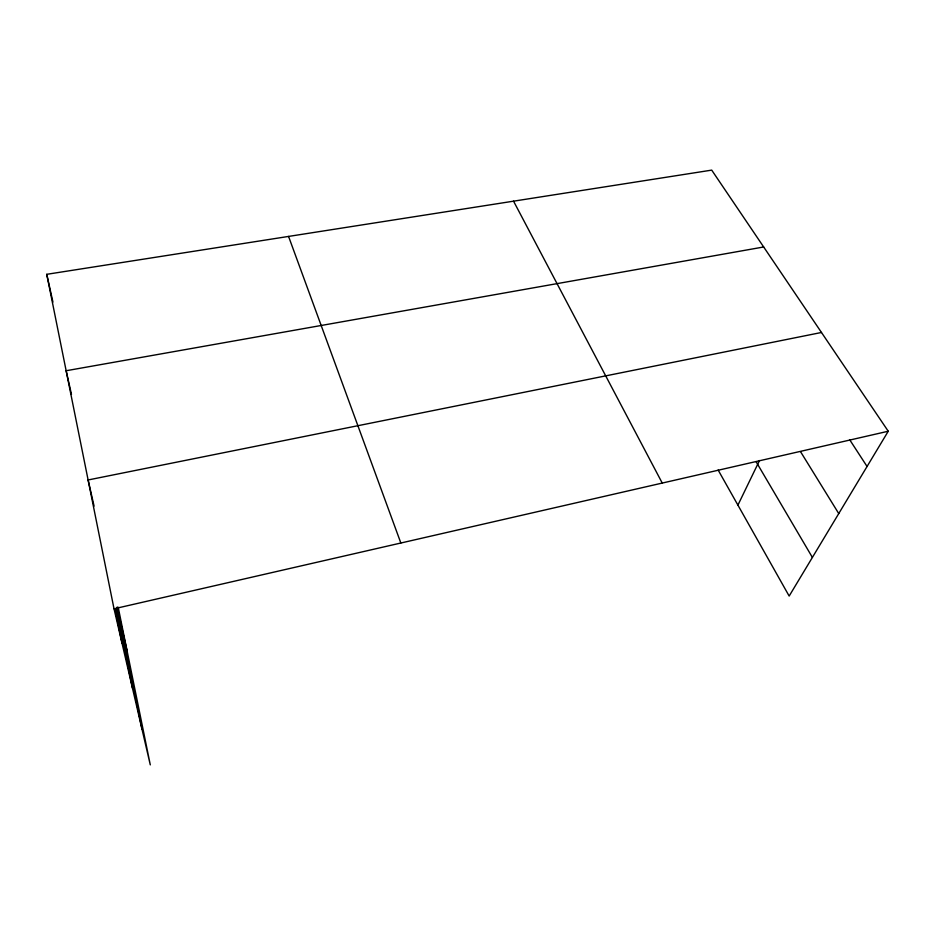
<?xml version="1.0" encoding="UTF-8"?>
<svg xmlns="http://www.w3.org/2000/svg" width="935" height="935" viewBox="0 0 935 935"><rect width="100%" height="100%" fill="white"/><g stroke="black" fill="none" stroke-linecap="round" stroke-linejoin="round"><path stroke-width="1.4" d="M737.914 505.122L759.512 460.511M118.196 607.212L150.29 764.877L114.023 608.802L46.75 274.317L711.71 170.123L888.25 431.234L789.163 596.062L718.138 470.036M114.023 608.802L888.25 431.234M821.479 332.474L88.112 479.971L94.073 506.092M763.673 246.98L66.14 370.739L71.481 394.418M849.658 439.695L867.061 466.471M800.559 451.71L838.753 513.572M756.17 461.832L812.386 557.424M513.549 201.177L662.249 483.068M288.564 236.426L400.846 543.013M117.132 607.271L127.113 651.04M46.75 274.317L52.933 302.052M117.249 607.271L141.991 729.183M116.384 608.72L132.431 688.031M115.052 608.673L121.971 643.023"/></g></svg>
